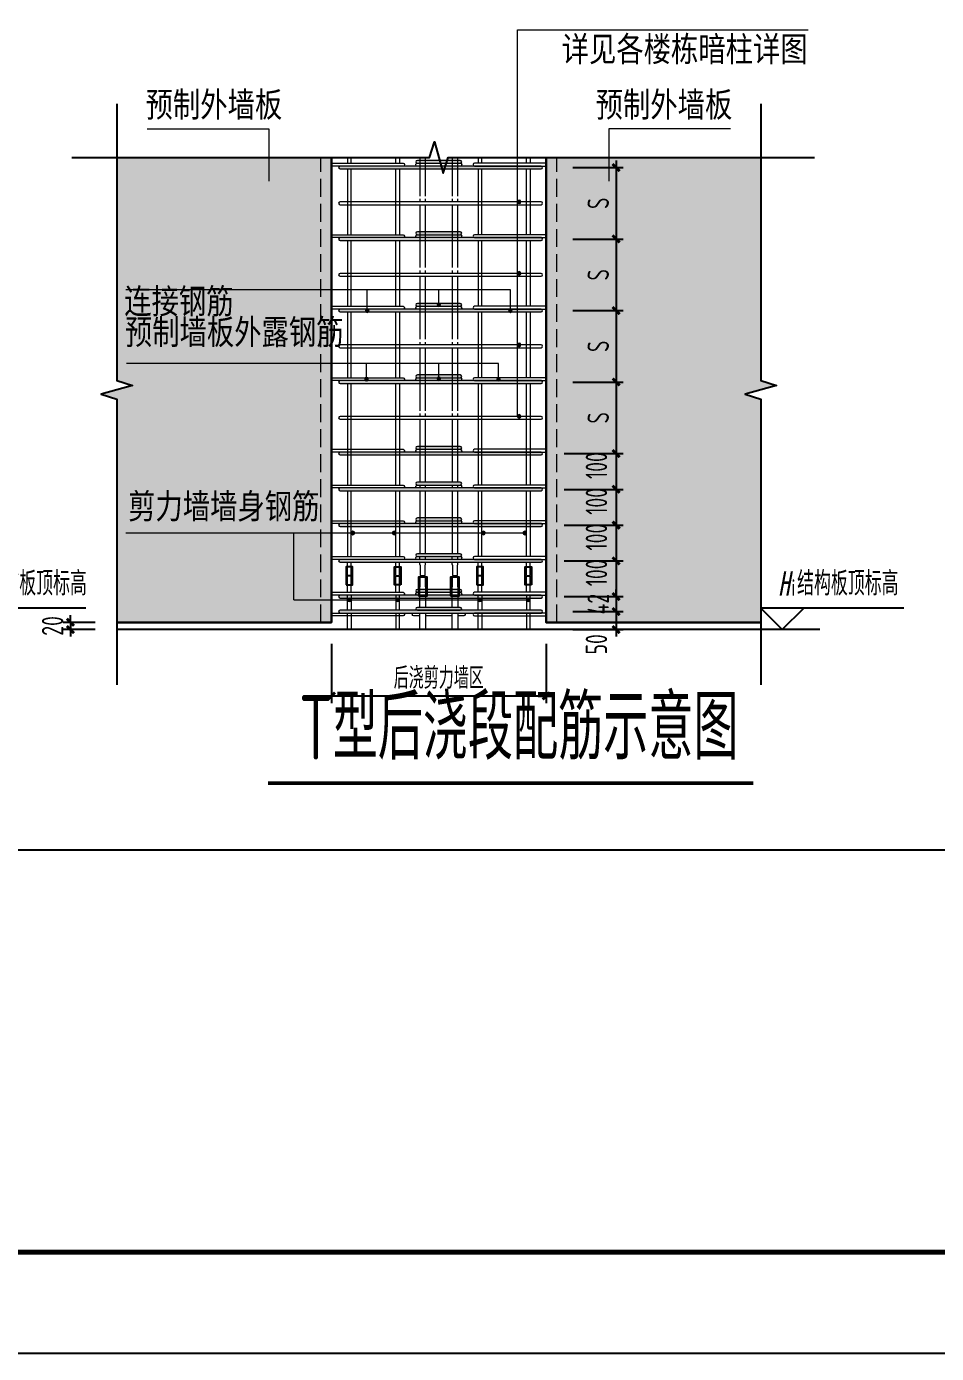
# Model space of a CAD drawing. Extents: x -85320 to 1679916, y -1321939 to 627.
# Drawn here: x 1218669 to 1231384, y -733421 to -714867 of the extents above; entities that cross this region are included whole.
import ezdxf
from ezdxf.enums import TextEntityAlignment as Align

# ---------------------------------------------------------------- set-up
doc = ezdxf.new("R2010")
doc.units = 0
doc.header["$LTSCALE"] = 1000
doc.linetypes.add('DASH', pattern=[0.35, 0.25, -0.1])
for name, color, linetype, lineweight in [('9', 7, 'Continuous', 13), ('9拉筋', 4, 'Continuous', 13), ('9柱筋', 6, 'Continuous', 13), ('9箍筋', 4, 'Continuous', 13), ('DIM', 3, 'Continuous', 0), ('S-DETL', 4, 'Continuous', 25), ('引出线', 20, 'Continuous', 13), ('构件-轮廓线', 7, 'Continuous', 30), ('标注', 1, 'Continuous', 13), ('纵文字', 30, 'Continuous', 18)]:
    doc.layers.add(name, color=color, linetype=linetype, lineweight=lineweight)
for name, color, linetype in [('BORDER', 7, 'Continuous'), ('S-DETL-TEXT', 7, 'Continuous'), ('S-TITLE', 7, 'Continuous'), ('TEXT', 7, 'Continuous'), ('总说明下划线', 8, 'Continuous'), ('打印线框', 7, 'Continuous'), ('拉模', 7, 'Continuous'), ('文字', 6, 'Continuous'), ('连结件', 3, 'Continuous'), ('面层线', 30, 'Continuous')]:
    doc.layers.add(name, color=color, linetype=linetype)
doc.layers.add('钢筋填充', color=7, linetype='Continuous', true_color=0x737373)
doc.styles.add('0标准院仿宋0.8', font='', dxfattribs={"width": 0.8})
doc.styles.add('TSSD_Dimension', font='tssdeng.shx', dxfattribs={"width": 0.7, "bigfont": 'hztxt.shx'})
doc.styles.add('TSSD_Rein', font='Tssdeng.shx', dxfattribs={"width": 0.7, "bigfont": 'hztxt.shx'})
doc.styles.get('0标准院仿宋0.8').set_extended_font_data('FangSong_GB2312')
doc.dimstyles.new('TSSD_20_100', dxfattribs={"dimtxt": 300, "dimasz": 100, "dimexe": 100, "dimexo": 300, "dimgap": 100, "dimtad": 1, "dimdec": 0, "dimlfac": 0.2, "dimzin": 0, "dimdsep": 46, "dimtxsty": 'TSSD_Dimension', "dimblk": 'ARCHTICK', "dimblk1": 'ARCHTICK', "dimblk2": 'ARCHTICK', "dimcen": 0, "dimdle": 100, "dimclrt": 7, "dimadec": 0, "dimazin": 0, "dimtfac": 1, "dimtdec": 0, "dimtix": 1, "dimtmove": 2, "dimatfit": 3, "dimfxl": 1, "dimtolj": 1, "dimtzin": 0, "dimarcsym": 0})

# ---------------------------------------------------------------- blocks, each defined once
blk = doc.blocks.new('A')
at = {"layer": '9'}
h = blk.add_hatch(color=7, dxfattribs=at)
edge = h.paths.add_edge_path()
edge.add_arc((0, 0), 30, 0, 360)
at = {"layer": '9', "color": 7}
blk.add_circle((0, 0), 30, dxfattribs=at)
blk = doc.blocks.new('_ArchTick')
at = {"color": 0, "linetype": 'ByBlock', "const_width": 0.4}
blk.add_lwpolyline([(-0.5, -0.5), (0.5, 0.5)], dxfattribs=at)
blk = doc.blocks.new('*D2902')
at = {"layer": 'Defpoints', "color": 0, "transparency": 16777216}
for p in [(1225880, -720838), (1225880, -721338), (1226908, -721338)]:
    blk.add_point(p, dxfattribs=at)
at = {"layer": 'DIM', "color": 0, "lineweight": -2, "transparency": 16777216}
for p, q in [((1226180, -720838), (1227008, -720838)), ((1226908, -720738), (1226908, -721438)), ((1226180, -721338), (1227008, -721338))]:
    blk.add_line(p, q, dxfattribs=at)
at = {"layer": 'DIM', "color": 0, "lineweight": -2, "transparency": 16777216, "xscale": 100, "yscale": 100, "zscale": 100}
for p, rotation in [((1226908, -720838), 90), ((1226908, -721338), 270)]:
    blk.add_blockref('_ArchTick', p, dxfattribs=dict(at, rotation=rotation))
at = {"layer": 'DIM', "color": 7, "transparency": 16777216, "insert": (1226633, -721006), "char_height": 300, "attachment_point": 5, "rotation": 90, "style": 'TSSD_Dimension'}
blk.add_mtext('\\A1;100', dxfattribs=at)
blk = doc.blocks.new('A$C011A0EBD')
at = {"layer": '9箍筋'}
for points in [[(17, -4), (10, -4, -1), (10, 4), (17, 4)], [(123, 4), (130, 4, -1), (130, -4), (123, -4)]]:
    blk.add_lwpolyline(points, format="xyb", dxfattribs=at)
for points in [[(33, 4), (107, 4)], [(107, -4), (33, -4)]]:
    blk.add_lwpolyline(points, dxfattribs=at)
blk = doc.blocks.new('A$C0E8F4EC7')
at = {"layer": '钢筋填充'}
h = blk.add_hatch(color=1, dxfattribs=at)
edge = h.paths.add_edge_path()
edge.add_arc((4, 0), 4, 90, 270)
edge.add_line((4, -4), (124, -4))
edge.add_arc((124, 0), 4, 270, 450)
edge.add_line((124, 4), (4, 4))
at = {"layer": '9拉筋', "color": 4}
blk.add_lwpolyline([(4, 4, 1), (4, -4), (124, -4, 1), (124, 4)], format="xyb", close=True, dxfattribs=at)
blk = doc.blocks.new('A$C79D00B35')
at = {"layer": '钢筋填充'}
h = blk.add_hatch(color=1, dxfattribs=at)
edge = h.paths.add_edge_path()
edge.add_arc((-566, 0), 4, 90, 270)
edge.add_line((-566, -4), (-4, -4))
edge.add_arc((-4, 0), 4, 270, 450)
edge.add_line((-4, 4), (-566, 4))
at = {"layer": '9拉筋'}
blk.add_lwpolyline([(-566, 4, 1), (-566, -4), (-4, -4, 1), (-4, 4)], format="xyb", close=True, dxfattribs=at)
blk = doc.blocks.new('*D2903')
at = {"layer": 'Defpoints', "color": 0, "transparency": 16777216}
for p in [(1225880, -721338), (1225880, -721838), (1226908, -721838)]:
    blk.add_point(p, dxfattribs=at)
at = {"layer": 'DIM', "color": 0, "lineweight": -2, "transparency": 16777216}
for p, q in [((1226180, -721338), (1227008, -721338)), ((1226908, -721238), (1226908, -721938)), ((1226180, -721838), (1227008, -721838))]:
    blk.add_line(p, q, dxfattribs=at)
at = {"layer": 'DIM', "color": 0, "lineweight": -2, "transparency": 16777216, "xscale": 100, "yscale": 100, "zscale": 100}
for p, rotation in [((1226908, -721338), 90), ((1226908, -721838), 270)]:
    blk.add_blockref('_ArchTick', p, dxfattribs=dict(at, rotation=rotation))
at = {"layer": 'DIM', "color": 7, "transparency": 16777216, "insert": (1226633, -721506), "char_height": 300, "attachment_point": 5, "rotation": 90, "style": 'TSSD_Dimension'}
blk.add_mtext('\\A1;100', dxfattribs=at)
blk = doc.blocks.new('*D2904')
at = {"layer": 'Defpoints', "color": 0, "transparency": 16777216}
for p in [(1225880, -721838), (1225880, -722338), (1226908, -722338)]:
    blk.add_point(p, dxfattribs=at)
at = {"layer": 'DIM', "color": 0, "lineweight": -2, "transparency": 16777216}
for p, q in [((1226908, -721738), (1226908, -722438)), ((1226180, -721838), (1227008, -721838)), ((1226180, -722338), (1227008, -722338))]:
    blk.add_line(p, q, dxfattribs=at)
at = {"layer": 'DIM', "color": 0, "lineweight": -2, "transparency": 16777216, "xscale": 100, "yscale": 100, "zscale": 100}
for p, rotation in [((1226908, -721838), 90), ((1226908, -722338), 270)]:
    blk.add_blockref('_ArchTick', p, dxfattribs=dict(at, rotation=rotation))
at = {"layer": 'DIM', "color": 7, "transparency": 16777216, "insert": (1226633, -722006), "char_height": 300, "attachment_point": 5, "rotation": 90, "style": 'TSSD_Dimension'}
blk.add_mtext('\\A1;100', dxfattribs=at)
blk = doc.blocks.new('*D2905')
at = {"layer": 'Defpoints', "color": 0, "transparency": 16777216}
for p in [(1225880, -722338), (1225880, -722838), (1226908, -722838)]:
    blk.add_point(p, dxfattribs=at)
at = {"layer": 'DIM', "color": 0, "lineweight": -2, "transparency": 16777216}
for p, q in [((1226908, -722238), (1226908, -722938)), ((1226180, -722338), (1227008, -722338)), ((1226180, -722838), (1227008, -722838))]:
    blk.add_line(p, q, dxfattribs=at)
at = {"layer": 'DIM', "color": 0, "lineweight": -2, "transparency": 16777216, "xscale": 100, "yscale": 100, "zscale": 100}
for p, rotation in [((1226908, -722338), 90), ((1226908, -722838), 270)]:
    blk.add_blockref('_ArchTick', p, dxfattribs=dict(at, rotation=rotation))
at = {"layer": 'DIM', "color": 7, "transparency": 16777216, "insert": (1226633, -722506), "char_height": 300, "attachment_point": 5, "rotation": 90, "style": 'TSSD_Dimension'}
blk.add_mtext('\\A1;100', dxfattribs=at)
blk = doc.blocks.new('*D2908')
at = {"layer": 'Defpoints', "color": 0, "transparency": 16777216}
for p in [(1226005, -716838), (1226005, -717838), (1226908, -717838)]:
    blk.add_point(p, dxfattribs=at)
at = {"layer": 'DIM', "color": 0, "lineweight": -2, "transparency": 16777216}
for p, q in [((1226908, -716738), (1226908, -717938)), ((1226305, -716838), (1227008, -716838)), ((1226305, -717838), (1227008, -717838))]:
    blk.add_line(p, q, dxfattribs=at)
at = {"layer": 'DIM', "color": 0, "lineweight": -2, "transparency": 16777216, "xscale": 100, "yscale": 100, "zscale": 100}
for p, rotation in [((1226908, -716838), 90), ((1226908, -717838), 270)]:
    blk.add_blockref('_ArchTick', p, dxfattribs=dict(at, rotation=rotation))
at = {"layer": 'DIM', "color": 7, "transparency": 16777216, "insert": (1226658, -717338), "char_height": 300, "attachment_point": 5, "rotation": 90, "style": 'TSSD_Dimension'}
blk.add_mtext('\\A1;S', dxfattribs=at)
blk = doc.blocks.new('*D2909')
at = {"layer": 'Defpoints', "color": 0, "transparency": 16777216}
for p in [(1226005, -717838), (1226005, -718838), (1226908, -718838)]:
    blk.add_point(p, dxfattribs=at)
at = {"layer": 'DIM', "color": 0, "lineweight": -2, "transparency": 16777216}
for p, q in [((1226305, -717838), (1227008, -717838)), ((1226908, -717738), (1226908, -718938)), ((1226305, -718838), (1227008, -718838))]:
    blk.add_line(p, q, dxfattribs=at)
at = {"layer": 'DIM', "color": 0, "lineweight": -2, "transparency": 16777216, "xscale": 100, "yscale": 100, "zscale": 100}
for p, rotation in [((1226908, -717838), 90), ((1226908, -718838), 270)]:
    blk.add_blockref('_ArchTick', p, dxfattribs=dict(at, rotation=rotation))
at = {"layer": 'DIM', "color": 7, "transparency": 16777216, "insert": (1226658, -718338), "char_height": 300, "attachment_point": 5, "rotation": 90, "style": 'TSSD_Dimension'}
blk.add_mtext('\\A1;S', dxfattribs=at)
blk = doc.blocks.new('*D2910')
at = {"layer": 'Defpoints', "color": 0, "transparency": 16777216}
for p in [(1226005, -718838), (1226005, -719838), (1226908, -719838)]:
    blk.add_point(p, dxfattribs=at)
at = {"layer": 'DIM', "color": 0, "lineweight": -2, "transparency": 16777216}
for p, q in [((1226908, -718738), (1226908, -719938)), ((1226305, -718838), (1227008, -718838)), ((1226305, -719838), (1227008, -719838))]:
    blk.add_line(p, q, dxfattribs=at)
at = {"layer": 'DIM', "color": 0, "lineweight": -2, "transparency": 16777216, "xscale": 100, "yscale": 100, "zscale": 100}
for p, rotation in [((1226908, -718838), 90), ((1226908, -719838), 270)]:
    blk.add_blockref('_ArchTick', p, dxfattribs=dict(at, rotation=rotation))
at = {"layer": 'DIM', "color": 7, "transparency": 16777216, "insert": (1226658, -719338), "char_height": 300, "attachment_point": 5, "rotation": 90, "style": 'TSSD_Dimension'}
blk.add_mtext('\\A1;S', dxfattribs=at)
blk = doc.blocks.new('*D2911')
at = {"layer": 'Defpoints', "color": 0, "transparency": 16777216}
for p in [(1226005, -719838), (1225880, -720838), (1226908, -720838)]:
    blk.add_point(p, dxfattribs=at)
at = {"layer": 'DIM', "color": 0, "lineweight": -2, "transparency": 16777216}
for p, q in [((1226305, -719838), (1227008, -719838)), ((1226908, -719738), (1226908, -720938)), ((1226180, -720838), (1227008, -720838))]:
    blk.add_line(p, q, dxfattribs=at)
at = {"layer": 'DIM', "color": 0, "lineweight": -2, "transparency": 16777216, "xscale": 100, "yscale": 100, "zscale": 100}
for p, rotation in [((1226908, -719838), 90), ((1226908, -720838), 270)]:
    blk.add_blockref('_ArchTick', p, dxfattribs=dict(at, rotation=rotation))
at = {"layer": 'DIM', "color": 7, "transparency": 16777216, "insert": (1226658, -720338), "char_height": 300, "attachment_point": 5, "rotation": 90, "style": 'TSSD_Dimension'}
blk.add_mtext('\\A1;S', dxfattribs=at)
blk = doc.blocks.new('*D2915')
at = {"layer": 'Defpoints', "color": 0, "transparency": 16777216}
for p in [(1225880, -722838), (1226005, -723048), (1226908, -723048)]:
    blk.add_point(p, dxfattribs=at)
at = {"layer": 'DIM', "color": 0, "lineweight": -2, "transparency": 16777216}
for p, q in [((1226180, -722838), (1227008, -722838)), ((1226908, -722838), (1226908, -722738)), ((1226908, -722838), (1226908, -723048)), ((1226305, -723048), (1227008, -723048)), ((1226908, -723048), (1226908, -723148))]:
    blk.add_line(p, q, dxfattribs=at)
at = {"layer": 'DIM', "color": 0, "lineweight": -2, "transparency": 16777216, "xscale": 100, "yscale": 100, "zscale": 100}
for p, rotation in [((1226908, -722838), 270), ((1226908, -723048), 90)]:
    blk.add_blockref('_ArchTick', p, dxfattribs=dict(at, rotation=rotation))
at = {"layer": 'DIM', "color": 7, "transparency": 16777216, "insert": (1226658, -722943), "char_height": 300, "attachment_point": 5, "rotation": 90, "style": 'TSSD_Dimension'}
blk.add_mtext('\\A1;42', dxfattribs=at)
blk = doc.blocks.new('*D2920')
at = {"layer": 'Defpoints', "color": 0, "transparency": 16777216}
for p in [(1219930, -723198), (1219283, -723298), (1219930, -723298)]:
    blk.add_point(p, dxfattribs=at)
at = {"layer": 'DIM', "color": 0, "lineweight": -2, "transparency": 16777216}
for p, q in [((1219630, -723198), (1219183, -723198)), ((1219283, -723198), (1219283, -723098)), ((1219283, -723198), (1219283, -723298)), ((1219630, -723298), (1219183, -723298)), ((1219283, -723298), (1219283, -723398))]:
    blk.add_line(p, q, dxfattribs=at)
at = {"layer": 'DIM', "color": 0, "lineweight": -2, "transparency": 16777216, "xscale": 100, "yscale": 100, "zscale": 100}
for p, rotation in [((1219283, -723198), 270), ((1219283, -723298), 90)]:
    blk.add_blockref('_ArchTick', p, dxfattribs=dict(at, rotation=rotation))
at = {"layer": 'DIM', "color": 7, "transparency": 16777216, "insert": (1219033, -723248), "char_height": 300, "attachment_point": 5, "rotation": 90, "style": 'TSSD_Dimension'}
blk.add_mtext('\\A1;20', dxfattribs=at)
blk = doc.blocks.new('*D2921')
at = {"layer": 'Defpoints', "color": 0, "transparency": 16777216}
for p in [(1226005, -723048), (1226005, -723298), (1226908, -723298)]:
    blk.add_point(p, dxfattribs=at)
at = {"layer": 'DIM', "color": 0, "lineweight": -2, "transparency": 16777216}
for p, q in [((1226305, -723048), (1227008, -723048)), ((1226908, -722948), (1226908, -723398)), ((1226305, -723298), (1227008, -723298))]:
    blk.add_line(p, q, dxfattribs=at)
at = {"layer": 'DIM', "color": 0, "lineweight": -2, "transparency": 16777216, "xscale": 100, "yscale": 100, "zscale": 100}
for p, rotation in [((1226908, -723048), 90), ((1226908, -723298), 270)]:
    blk.add_blockref('_ArchTick', p, dxfattribs=dict(at, rotation=rotation))
at = {"layer": 'DIM', "color": 7, "transparency": 16777216, "insert": (1226633, -723505), "char_height": 300, "attachment_point": 5, "rotation": 90, "style": 'TSSD_Dimension'}
blk.add_mtext('\\A1;50', dxfattribs=at)
blk = doc.blocks.new('*D2922')
at = {"layer": 'Defpoints', "color": 0, "transparency": 16777216}
for p in [(1222930, -723198), (1225930, -723198), (1225930, -724227)]:
    blk.add_point(p, dxfattribs=at)
at = {"layer": 'DIM', "color": 0, "lineweight": -2, "transparency": 16777216}
for p, q in [((1222930, -723498), (1222930, -724327)), ((1225930, -723498), (1225930, -724327)), ((1222830, -724227), (1226030, -724227))]:
    blk.add_line(p, q, dxfattribs=at)
at = {"layer": 'DIM', "color": 0, "lineweight": -2, "transparency": 16777216, "xscale": 100, "yscale": 100, "zscale": 100, "rotation": 180}
blk.add_blockref('_ArchTick', (1222930, -724227), dxfattribs=at)
at = {"layer": 'DIM', "color": 0, "lineweight": -2, "transparency": 16777216, "xscale": 100, "yscale": 100, "zscale": 100}
blk.add_blockref('_ArchTick', (1225930, -724227), dxfattribs=at)
at = {"layer": 'DIM', "color": 7, "transparency": 16777216, "insert": (1224430, -723977), "char_height": 300, "attachment_point": 5, "style": 'TSSD_Dimension'}
blk.add_mtext('\\A1;后浇剪力墙区', dxfattribs=at)
blk = doc.blocks.new('A$C1A53397C')
at = {"layer": '9箍筋'}
for points in [[(21, -4), (4, -4, -1), (4, 4), (21, 4)], [(127, 4), (144, 4, -1), (144, -4), (127, -4)]]:
    blk.add_lwpolyline(points, format="xyb", dxfattribs=at)
for points in [[(37, 4), (111, 4)], [(111, -4), (37, -4)]]:
    blk.add_lwpolyline(points, dxfattribs=at)
blk = doc.blocks.new('A$C60F50EF7')
at = {"layer": '9柱筋', "color": 4}
for p, q in [((-8, -151), (-8, -105)), ((8, -105), (8, -151))]:
    blk.add_line(p, q, dxfattribs=at)
for points in [[(-8, -33), (-7, -31), (-7, -2), (7, -2), (7, -31), (8, -33), (8, -55)], [(-8, -55), (-8, -33)], [(-8, -89), (-8, -55)], [(8, -55), (8, -89)]]:
    blk.add_lwpolyline(points, dxfattribs=at)
blk = doc.blocks.new('A$C2FB80369')
at = {"layer": '连结件', "color": 7}
blk.add_lwpolyline([(-12, 23.8), (12, 23.8), (12, 76.4), (-12, 76.4)], close=True, dxfattribs=at)
blk = doc.blocks.new('A$C100D6CD5')
at = {"layer": '9柱筋', "color": 4}
for p, q in [((-8, 1171), (-8, 1063)), ((8, 1063), (8, 1171)), ((-8, 47), (-8, 55)), ((-8, 33), (-8, 39)), ((8, 47), (8, 55)), ((8, 33), (8, 39)), ((-8, 33), (-7, 31)), ((-7, 31), (-8, 33)), ((-7, 31), (-7, 2)), ((-7, 2), (7, 2)), ((7, 31), (8, 33)), ((7, 2), (7, 31))]:
    blk.add_line(p, q, dxfattribs=at)
for points in [[(-8, 1055), (-8, 1047)], [(8, 1047), (8, 1055)], [(-8, 1039), (-8, 863)], [(8, 863), (8, 1039)], [(-8, 855), (-8, 847)], [(8, 847), (8, 855)], [(-8, 839), (-8, 663)], [(8, 663), (8, 839)], [(-8, 655), (-8, 647)], [(-8, 639), (-8, 463)], [(8, 647), (8, 655)], [(8, 463), (8, 639)], [(-8, 455), (-8, 447)], [(8, 447), (8, 455)], [(-8, 439), (-8, 263)], [(8, 263), (8, 439)], [(-8, 255), (-8, 247)], [(-8, 239), (-8, 63)], [(8, 247), (8, 255)], [(8, 63), (8, 239)]]:
    blk.add_lwpolyline(points, dxfattribs=at)
blk = doc.blocks.new('A$C183379E6')
at = {"layer": '9柱筋', "color": 4}
for p, q in [((-5, 1320), (-5, 1304)), ((5, 1304), (5, 1320)), ((5, 151), (-5, 151)), ((5, 149), (-5, 149)), ((-5, 0), (-5, 46)), ((5, 46), (5, 0))]:
    blk.add_line(p, q, dxfattribs=at)
for points in [[(-5, 1288), (-5, 1104)], [(5, 1104), (5, 1288)], [(-5, 1088), (-5, 904)], [(5, 904), (5, 1088)], [(-5, 888), (-5, 704)], [(5, 704), (5, 888)], [(-5, 688), (-5, 404)], [(5, 404), (5, 688)], [(-5, 388), (-5, 204)], [(5, 204), (5, 388)], [(-5, 151), (-5, 188)], [(5, 151), (5, 188)], [(-5, 104), (-5, 149)], [(5, 104), (5, 149)], [(-5, 54), (-5, 96)], [(5, 96), (5, 54)]]:
    blk.add_lwpolyline(points, dxfattribs=at)
at = {"layer": '连结件', "color": 7}
blk.add_lwpolyline([(-9, 125), (9, 125), (9, 175), (-9, 175)], close=True, dxfattribs=at)
blk = doc.blocks.new('图框1')
at = {"layer": 'BORDER', "const_width": 50}
blk.add_lwpolyline([(1377779, -823089), (1377779, -783089), (1433679, -783089), (1433679, -823089)], close=True, dxfattribs=at)

msp = doc.modelspace()

# ---------------------------------------------------------------- hatches: boundary and pattern name
at = {"layer": '构件-轮廓线'}
h = msp.add_hatch(color=8, dxfattribs=at)
h.dxf.hatch_style = 1
h.paths.add_polyline_path([(1228930.33, -716698.051), (1226080.33, -716698.051), (1226080.33, -723198.051), (1228930.33, -723198.051), (1228930.33, -720078.051), (1228710.33, -720008.051), (1229150.33, -719888.051), (1228930.33, -719818.051)])
h.paths.add_polyline_path([(1226080.33, -716698.051), (1225930.33, -716698.051), (1225930.33, -723198.051), (1226080.33, -723198.051)])
h.paths.add_polyline_path([(1222780.33, -716698.051), (1219930.33, -716698.051), (1219930.33, -719818.051), (1220150.33, -719888.051), (1219710.33, -720008.051), (1219930.33, -720078.051), (1219930.33, -723198.051), (1222780.33, -723198.051)])
h.paths.add_polyline_path([(1222930.33, -716698.051), (1222780.33, -716698.051), (1222780.33, -723198.051), (1222930.33, -723198.051)])

# ---------------------------------------------------------------- linework, layer by layer
at = {"layer": '9拉筋', "color": 8}
for points in [[(1223050.33, -717318.051, 1), (1223050.33, -717358.051), (1225860.33, -717358.051, 1), (1225860.33, -717318.051)], [(1223050.33, -718318.051, 1), (1223050.33, -718358.051), (1225860.33, -718358.051, 1), (1225860.33, -718318.051)], [(1223050.33, -719318.051, 1), (1223050.33, -719358.051), (1225860.33, -719358.051, 1), (1225860.33, -719318.051)], [(1223050.33, -720318.051, 1), (1223050.33, -720358.051), (1225860.33, -720358.051, 1), (1225860.33, -720318.051)]]:
    msp.add_lwpolyline(points, format="xyb", close=True, dxfattribs=at)
at = {"layer": '9箍筋'}
for points in [[(1222930.33, -716778.051), (1223930.33, -716778.051, -1), (1223930.33, -716818.051), (1222930.33, -716818.051)], [(1225930.33, -716778.051), (1224930.33, -716778.051, 1), (1224930.33, -716818.051), (1225930.33, -716818.051)], [(1222930.33, -717778.051), (1223930.33, -717778.051, -1), (1223930.33, -717818.051), (1222930.33, -717818.051)], [(1225930.33, -717778.051), (1224930.33, -717778.051, 1), (1224930.33, -717818.051), (1225930.33, -717818.051)], [(1222930.33, -718778.051), (1223930.33, -718778.051, -1), (1223930.33, -718818.051), (1222930.33, -718818.051)], [(1225930.33, -718778.051), (1224930.33, -718778.051, 1), (1224930.33, -718818.051), (1225930.33, -718818.051)], [(1222930.33, -719778.051), (1223930.33, -719778.051, -1), (1223930.33, -719818.051), (1222930.33, -719818.051)], [(1225930.33, -719778.051), (1224930.33, -719778.051, 1), (1224930.33, -719818.051), (1225930.33, -719818.051)], [(1222930.335, -720777.627), (1223930.335, -720777.627, -1), (1223930.335, -720817.627), (1222930.335, -720817.627)], [(1225930.335, -720777.627), (1224930.335, -720777.627, 1), (1224930.335, -720817.627), (1225930.335, -720817.627)], [(1222930.335, -721277.627), (1223930.335, -721277.627, -1), (1223930.335, -721317.627), (1222930.335, -721317.627)], [(1225930.335, -721277.627), (1224930.335, -721277.627, 1), (1224930.335, -721317.627), (1225930.335, -721317.627)], [(1222930.335, -721777.627), (1223930.335, -721777.627, -1), (1223930.335, -721817.627), (1222930.335, -721817.627)], [(1225930.335, -721777.627), (1224930.335, -721777.627, 1), (1224930.335, -721817.627), (1225930.335, -721817.627)], [(1222930.33, -722278.051), (1223930.33, -722278.051, -1), (1223930.33, -722318.051), (1222930.33, -722318.051)], [(1225930.33, -722278.051), (1224930.33, -722278.051, 1), (1224930.33, -722318.051), (1225930.33, -722318.051)], [(1222930.33, -722778.051), (1223930.33, -722778.051, -1), (1223930.33, -722818.051), (1222930.33, -722818.051)], [(1225930.33, -722778.051), (1224930.33, -722778.051, 1), (1224930.33, -722818.051), (1225930.33, -722818.051)], [(1222930.33, -723068.051), (1223930.33, -723068.051, -1), (1223930.33, -723108.051), (1222930.33, -723108.051)], [(1225930.33, -723068.051), (1224930.33, -723068.051, 1), (1224930.33, -723108.051), (1225930.33, -723108.051)]]:
    msp.add_lwpolyline(points, format="xyb", dxfattribs=at)
at = {"layer": 'S-DETL', "color": 0}
for points in [[(1219930.33, -715948.051), (1219930.33, -719818.051), (1220150.33, -719888.051), (1219710.33, -720008.051), (1219930.33, -720078.051), (1219930.33, -724073.051)], [(1228930.33, -715948.051), (1228930.33, -719818.051), (1229150.33, -719888.051), (1228710.33, -720008.051), (1228930.33, -720078.051), (1228930.33, -724073.051)], [(1219300.33, -716698.051), (1224300.33, -716698.051), (1224370.33, -716478.051), (1224490.33, -716918.051), (1224560.33, -716698.051), (1229680.33, -716698.051)]]:
    msp.add_lwpolyline(points, dxfattribs=at)
at = {"layer": 'S-DETL-TEXT', "color": 3}
for points in [[(1219499.003, -722998.051), (1217577.886, -722998.051), (1217877.886, -723298.051), (1218177.886, -722998.051)], [(1230927.745, -722998.051), (1228930.33, -722998.051), (1229230.33, -723298.051), (1229530.33, -722998.051)]]:
    msp.add_lwpolyline(points, dxfattribs=at)
at = {"layer": 'S-TITLE', "const_width": 50}
msp.add_lwpolyline([(1222042.66, -725447.456), (1228827.594, -725447.456)], dxfattribs=at)
at = {"layer": '引出线'}
for p, q in [((1225430.33, -718548.051), (1220056.977, -718548.051)), ((1223430.33, -718838.051), (1223430.33, -718548.051)), ((1224430.33, -718758.051), (1224430.33, -718548.051)), ((1225430.33, -718838.051), (1225430.33, -718548.051)), ((1224430.33, -719793.051), (1224430.33, -719578.233)), ((1222403.967, -722883.303), (1222403.967, -721948.051))]:
    msp.add_line(p, q, dxfattribs=at)
for points in [[(1220355.15, -716298.051), (1222054.707, -716298.051), (1222054.707, -716298.051), (1222054.707, -717030.482)], [(1228505.51, -716298.051), (1226805.953, -716298.051), (1226805.953, -716298.051), (1226805.953, -717030.482)], [(1225264.031, -719798.051), (1225264.031, -719578.233), (1220066.128, -719578.233)], [(1223420.33, -719798.051), (1223420.33, -719578.233), (1220066.128, -719578.233)], [(1220056.977, -721948.051), (1225630.33, -721948.051), (1225630.33, -721948.051)], [(1222403.967, -722883.303), (1225680.33, -722883.303), (1225680.33, -722883.303)]]:
    msp.add_lwpolyline(points, dxfattribs=at)
at = {"layer": '总说明下划线', "color": 9}
msp.add_lwpolyline([(1231848.898, -726381.531), (1208123.574, -726381.531), (1208123.574, -704365.584), (1231848.898, -704365.584)], close=True, dxfattribs=at)
at = {"layer": '打印线框', "color": 1}
msp.add_lwpolyline([(1203556.881, -733421.28), (1203556.881, -673956.634), (1287656.881, -673956.634), (1287656.881, -733421.28)], close=True, dxfattribs=at)
at = {"layer": '构件-轮廓线', "linetype": 'DASH', "lineweight": 13}
for p, q in [((1222780.33, -723198.051), (1222780.33, -716698.051)), ((1226080.33, -723198.051), (1226080.33, -716698.051))]:
    msp.add_line(p, q, dxfattribs=at)
at = {"layer": '构件-轮廓线'}
for points in [[(1222930.33, -716698.051), (1222930.33, -723198.051), (1219930.33, -723198.051)], [(1225930.33, -716698.051), (1225930.33, -723198.051), (1228930.33, -723198.051)]]:
    msp.add_lwpolyline(points, dxfattribs=at)
at = {"layer": '标注'}
msp.add_lwpolyline([(1225532.114, -720318.051), (1225532.114, -714911.441), (1229593.478, -714911.441)], dxfattribs=at)
at = {"layer": '面层线'}
msp.add_line((1229754.317, -723298.051), (1219930.33, -723298.051), dxfattribs=at)

# ---------------------------------------------------------------- block references
at = {"color": 7, "xscale": 5, "yscale": 5, "zscale": 5}
for p in [(1224080.33, -716798.051), (1224080.33, -717798.051), (1224080.33, -718798.051), (1224080.33, -719798.051), (1224080.335, -720797.627), (1224080.335, -721297.627), (1224080.335, -721797.627), (1224080.33, -722298.051), (1224080.33, -722798.051)]:
    msp.add_blockref('A$C011A0EBD', p, dxfattribs=at)
at = {"layer": '9', "color": 7, "extrusion": (0, 0, -1), "xscale": 0.8333333330228926, "yscale": 0.8333333330228926, "zscale": -0.833333333284827}
for p in [(-1225553.244, -717318.051), (-1225553.244, -718318.051), (-1224430.33, -718758.051), (-1223430.33, -718838.051), (-1225430.33, -718838.051), (-1225553.244, -719318.051), (-1223420.33, -719798.051), (-1224430.33, -719793.051), (-1225264.031, -719798.051), (-1225553.244, -720318.051), (-1223230.33, -721948.051), (-1223805.33, -721948.051), (-1225055.33, -721948.051), (-1225630.33, -721948.051), (-1223180.33, -722883.303), (-1223855.33, -722883.303), (-1225005.33, -722883.303), (-1225680.33, -722883.303)]:
    msp.add_blockref('A', p, dxfattribs=at)
at = {"layer": '9箍筋', "xscale": 5, "yscale": 5, "zscale": 5}
msp.add_blockref('A$C1A53397C', (1224060.33, -723088.051), dxfattribs=at)
at = {"layer": '拉模', "color": 3, "xscale": 1.415824915824916, "yscale": 1.415824915824916, "zscale": 1.415824915824916}
msp.add_blockref('图框1', (-743597.321, 433344.026), dxfattribs=at)
at = {"layer": '文字', "color": 7, "yscale": 5, "zscale": 5}
for name, p, xscale in [('A$C183379E6', (1223180.33, -723298.051), 5), ('A$C183379E6', (1223855.33, -723298.051), -5), ('A$C0E8F4EC7', (1224110.33, -716758.051), 5), ('A$C100D6CD5', (1224205.33, -722553.051), 5), ('A$C100D6CD5', (1224655.33, -722553.051), 5), ('A$C183379E6', (1225005.33, -723298.051), 5), ('A$C183379E6', (1225680.33, -723298.051), -5), ('A$C79D00B35', (1225880.33, -716838.051), 5), ('A$C79D00B35', (1225880.33, -717838.051), 5), ('A$C0E8F4EC7', (1224110.33, -717758.051), 5), ('A$C0E8F4EC7', (1224110.33, -718758.051), 5), ('A$C79D00B35', (1225880.33, -718838.051), 5), ('A$C79D00B35', (1225880.33, -719838.051), 5), ('A$C0E8F4EC7', (1224110.33, -719758.051), 5), ('A$C79D00B35', (1225880.335, -720837.627), 5), ('A$C0E8F4EC7', (1224110.335, -720757.627), 5), ('A$C79D00B35', (1225880.335, -721337.627), 5), ('A$C0E8F4EC7', (1224110.335, -721257.627), 5), ('A$C0E8F4EC7', (1224110.335, -721757.627), 5), ('A$C79D00B35', (1225880.335, -721837.627), 5), ('A$C79D00B35', (1225880.33, -722338.051), 5), ('A$C0E8F4EC7', (1224110.33, -722258.051), 5), ('A$C60F50EF7', (1224205.33, -722543.051), 5), ('A$C60F50EF7', (1224655.33, -722543.051), 5), ('A$C79D00B35', (1225880.33, -722838.051), 5), ('A$C0E8F4EC7', (1224110.33, -722758.051), 5), ('A$C79D00B35', (1225880.33, -723048.051), 5), ('A$C0E8F4EC7', (1224110.33, -723008.051), 5)]:
    msp.add_blockref(name, p, dxfattribs=dict(at, xscale=xscale))
at = {"layer": '连结件', "color": 7, "xscale": 5, "yscale": 5, "zscale": 5}
for p in [(1224205.33, -722948.051), (1224655.33, -722948.051)]:
    msp.add_blockref('A$C2FB80369', p, dxfattribs=at)

# ---------------------------------------------------------------- texts
at = {"color": 7, "char_height": 337.5, "width": 1927.3942, "attachment_point": 1, "style": 'TSSD_Rein'}
for insert in [(1217831.642, -722485.263), (1229174.086, -722485.263)]:
    msp.add_mtext('{\\fFangSong_GB2312|b0|i1|c134|p49;H\\fFangSong_GB2312|b0|i0|c134|p49;\\H0.63636x;i}结构板顶标高', dxfattribs=dict(at, insert=insert))
at = {"layer": 'TEXT', "style": 'TSSD_Rein', "width": 0.7}
msp.add_text('T型后浇段配筋示意图', height=900, dxfattribs=at).set_placement((1225546.964, -725115.789), align=Align.CENTER)
at = {"layer": '纵文字', "color": 1, "style": '0标准院仿宋0.8', "width": 0.8}
msp.add_text('详见各楼栋暗柱详图', height=350, dxfattribs=at).set_placement((1226147.324, -715460.917), align=Align.BOTTOM_LEFT)
at = {"layer": '纵文字', "style": '0标准院仿宋0.8', "width": 0.8}
for s, p in [('预制外墙板', (1220332.849, -716236.683)), ('预制外墙板', (1226622.07, -716236.683)), ('连接钢筋', (1220034.677, -718986.683)), ('预制墙板外露钢筋', (1220043.828, -719416.865)), ('剪力墙墙身钢筋', (1220088.712, -721853.849))]:
    msp.add_text(s, height=350, dxfattribs=at).set_placement(p, align=Align.BOTTOM_LEFT)

# ---------------------------------------------------------------- dimensions: what is measured, and where the dimension line sits
at = {"layer": 'DIM'}
for base, p1, p2, picture, middle in [((1226907.837, -717838.051), (1226005.33, -716838.051), (1226005.33, -717838.051), '*D2908', (1226657.837, -717338.051)), ((1226907.837, -718838.051), (1226005.33, -717838.051), (1226005.33, -718838.051), '*D2909', (1226657.837, -718338.051)), ((1226907.837, -719838.051), (1226005.33, -718838.051), (1226005.33, -719838.051), '*D2910', (1226657.837, -719338.051)), ((1226907.837, -720837.627), (1226005.33, -719838.051), (1225880.33, -720837.627), '*D2911', (1226657.837, -720337.839))]:
    dim = msp.add_linear_dim(base=base, p1=p1, p2=p2, angle=90, text='S', dimstyle='TSSD_20_100', dxfattribs=at)
    dim.commit()
    dim.dimension.update_dxf_attribs({"geometry": picture, "text_midpoint": middle})
for base, p1, p2, picture, middle in [((1226907.837, -721338.051), (1225880.33, -720838.051), (1225880.33, -721338.051), '*D2902', (1226632.837, -721006.128)), ((1226907.837, -721838.051), (1225880.33, -721338.051), (1225880.33, -721838.051), '*D2903', (1226632.837, -721506.128)), ((1226907.837, -722338.051), (1225880.33, -721838.051), (1225880.33, -722338.051), '*D2904', (1226632.837, -722006.128)), ((1226907.837, -722838.051), (1225880.33, -722338.051), (1225880.33, -722838.051), '*D2905', (1226632.837, -722506.128)), ((1226907.837, -723298.051), (1226005.33, -723048.051), (1226005.33, -723298.051), '*D2921', (1226632.837, -723504.91))]:
    dim = msp.add_linear_dim(base=base, p1=p1, p2=p2, angle=90, dimstyle='TSSD_20_100', dxfattribs=at)
    dim.commit()
    dim.dimension.update_dxf_attribs({"geometry": picture, "text_midpoint": middle, "dimtype": 160})
for base, p1, p2, picture, middle in [((1226907.837, -723048.051), (1225880.33, -722838.051), (1226005.33, -723048.051), '*D2915', (1226657.837, -722943.051)), ((1219282.714, -723298.051), (1219930.33, -723198.051), (1219930.33, -723298.051), '*D2920', (1219032.714, -723248.051))]:
    dim = msp.add_linear_dim(base=base, p1=p1, p2=p2, angle=90, dimstyle='TSSD_20_100', dxfattribs=at)
    dim.commit()
    dim.dimension.update_dxf_attribs({"geometry": picture, "text_midpoint": middle})
dim = msp.add_linear_dim(base=(1225930.33, -724226.682), p1=(1222930.33, -723198.051), p2=(1225930.33, -723198.051), text='后浇剪力墙区', dimstyle='TSSD_20_100', dxfattribs=at)
dim.commit()
dim.dimension.update_dxf_attribs({"geometry": '*D2922', "text_midpoint": (1224430.33, -723976.682)})

doc.saveas('drawing.dxf')
